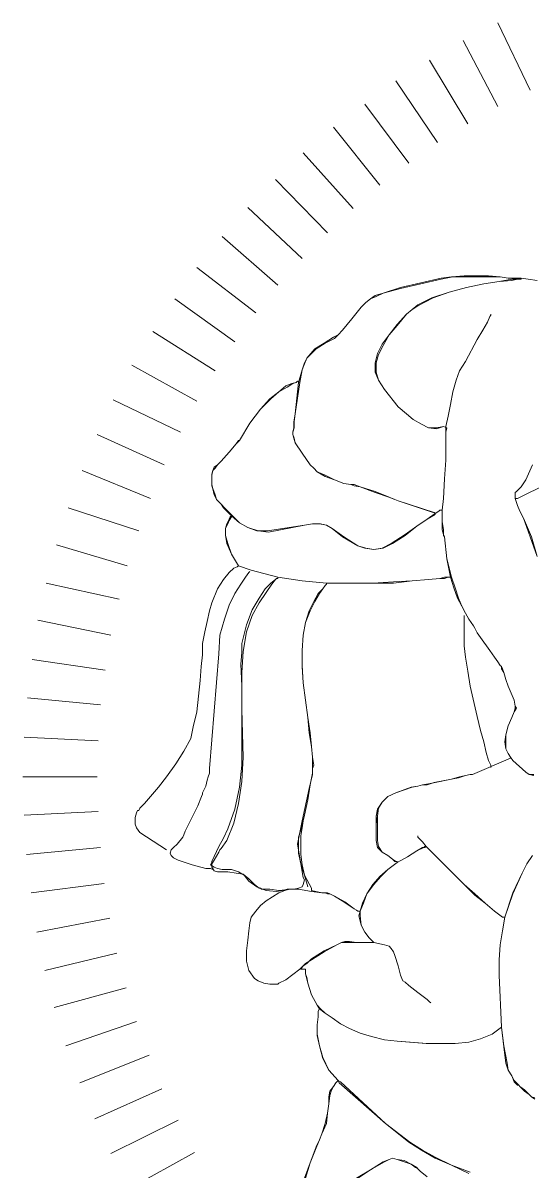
# Model space of a CAD drawing. Header units: centimetres. Extents: x -2268 to 4168, y -1681 to 1458.
# Drawn here: x 2383.73 to 2388.36, y -507.12 to -496.7 of the extents above; entities that cross this region are included whole.
import ezdxf

# ---------------------------------------------------------------- set-up
doc = ezdxf.new("R2010")
doc.units = ezdxf.units.CM
doc.layers.add('PDF24_Geometry', color=7, linetype='Continuous')

msp = doc.modelspace()

# ---------------------------------------------------------------- linework, layer by layer
at = {"layer": 'PDF24_Geometry', "lineweight": 9}
for points in [[(2388.0487, -496.6963), (2388.3436, -497.3071)], [(2387.7328, -496.8542), (2388.0487, -497.4545)], [(2387.4274, -497.0333), (2387.7749, -497.6125)], [(2387.1219, -497.2229), (2387.5011, -497.781)], [(2386.8376, -497.4335), (2387.2378, -497.9706)], [(2386.5532, -497.6441), (2386.9745, -498.1707)], [(2386.2794, -497.8758), (2386.7323, -498.3813)], [(2386.0267, -498.118), (2386.5006, -498.6025)], [(2385.7739, -498.3708), (2386.2689, -498.8342)], [(2385.5422, -498.6341), (2386.0477, -499.0764)], [(2385.3105, -498.9184), (2385.8476, -499.3292)], [(2387.459, -501.1406), (2387.143, -501.0353), (2387.1114, -501.0247), (2387.0588, -501.0037), (2386.9324, -500.951), (2386.7955, -500.9089), (2386.7428, -500.8878), (2386.7112, -500.8878), (2386.648, -500.8773), (2386.5638, -500.8457), (2386.4795, -500.8036), (2386.4058, -500.772), (2386.3742, -500.7404), (2386.3426, -500.7088), (2386.2689, -500.6035), (2386.2057, -500.5087), (2386.1952, -500.4666), (2386.1846, -500.435), (2386.1846, -500.4139), (2386.1952, -500.3718), (2386.1952, -500.3086), (2386.2057, -500.2454), (2386.2373, -499.961), (2386.2689, -499.8452), (2386.29, -499.782), (2386.311, -499.7399), (2386.3847, -499.6556), (2386.469, -499.603), (2386.5532, -499.5503), (2386.5954, -499.5293), (2386.6375, -499.4871), (2386.7218, -499.3818), (2386.806, -499.2765), (2386.8481, -499.2344), (2386.8903, -499.2028), (2386.9324, -499.1712), (2387.0061, -499.1501), (2387.1641, -499.0975), (2387.5327, -499.0132), (2387.6275, -499.0027), (2387.7433, -498.9921), (2387.9645, -498.9921), (2388.0698, -499.0027), (2388.1435, -499.0132), (2388.1962, -499.0132), (2388.2172, -499.0132), (2388.2278, -499.0132), (2388.2594, -499.0132), (2388.3225, -499.0237), (2388.4068, -499.0343)], [(2387.5537, -500.3612), (2387.4906, -500.3718), (2387.4168, -500.3718), (2387.3536, -500.3402), (2387.2799, -500.2981), (2387.2167, -500.2454), (2387.143, -500.1822), (2387.0166, -500.0242), (2386.964, -499.94), (2386.9324, -499.8663), (2386.9324, -499.782), (2386.9534, -499.6978), (2386.9956, -499.6135), (2387.0588, -499.5293), (2387.1325, -499.4345), (2387.2167, -499.3397), (2387.2694, -499.2976), (2387.322, -499.2554), (2387.4484, -499.1922), (2387.6064, -499.1396), (2387.7644, -499.0975), (2387.9223, -499.0659), (2388.0593, -499.0448), (2388.1751, -499.0237), (2388.2172, -499.0237), (2388.2594, -499.0237)], [(2388.3752, -503.5207), (2388.3331, -503.5207), (2388.3015, -503.4996), (2388.1856, -503.3943), (2388.1646, -503.3627), (2388.1435, -503.3311), (2388.1224, -503.289), (2388.1224, -503.2258), (2388.1224, -503.1626), (2388.1435, -503.0784), (2388.1751, -503.0047), (2388.1962, -502.952), (2388.2172, -502.9204), (2388.2067, -502.8993), (2388.1962, -502.8467), (2388.1435, -502.7203), (2388.1224, -502.6571), (2388.1014, -502.5939), (2388.0908, -502.5623), (2388.0803, -502.5413), (2388.0698, -502.5307), (2388.0487, -502.4991), (2388.0171, -502.457), (2387.975, -502.3938), (2387.8908, -502.278), (2387.8592, -502.2359), (2387.8381, -502.1937), (2387.8276, -502.1727), (2387.8065, -502.1411), (2387.7854, -502.1095), (2387.7538, -502.0568), (2387.7222, -501.9936), (2387.6907, -501.9199), (2387.6591, -501.8251), (2387.6275, -501.7303), (2387.5853, -501.5618), (2387.5643, -501.3617), (2387.5537, -501.3512), (2387.5537, -501.2985), (2387.5432, -501.2248), (2387.5432, -501.1195), (2387.5537, -501.0142), (2387.5643, -500.8352), (2387.5748, -500.6667), (2387.5748, -500.5929), (2387.5748, -500.5192), (2387.5748, -500.4771), (2387.5748, -500.4455), (2387.5748, -500.4139), (2387.5853, -500.3718), (2387.5537, -500.3612), (2387.4906, -500.3823), (2387.4168, -500.3718), (2387.3536, -500.3402), (2387.2799, -500.2981), (2387.2167, -500.2454), (2387.143, -500.1822), (2387.0166, -500.0242), (2386.964, -499.94), (2386.9429, -499.8663), (2386.9429, -499.782), (2386.964, -499.7083), (2387.0061, -499.624), (2387.0588, -499.5293), (2387.1325, -499.445), (2387.2167, -499.3397), (2387.2694, -499.2976), (2387.322, -499.266), (2387.459, -499.1922), (2387.6064, -499.1396), (2387.7644, -499.0975), (2387.9223, -499.0659), (2388.0593, -499.0448), (2388.1751, -499.0343), (2388.2278, -499.0237), (2388.2594, -499.0237), (2388.2594, -499.0132), (2388.3225, -499.0237), (2388.4068, -499.0343)], [(2385.1104, -499.2028), (2385.6581, -499.5924)], [(2387.9855, -499.3397), (2387.9855, -499.3502), (2387.975, -499.3607), (2387.9539, -499.4134), (2387.9118, -499.4871), (2387.8592, -499.5714), (2387.7538, -499.7715), (2387.7012, -499.8557), (2387.6696, -499.94), (2387.638, -500.0453), (2387.6169, -500.1611), (2387.5959, -500.2665), (2387.5748, -500.3612), (2387.5748, -500.4139), (2387.5748, -500.4455), (2387.5748, -500.4771), (2387.5748, -500.5192), (2387.5748, -500.5824), (2387.5748, -500.6667), (2387.5643, -500.8352), (2387.5537, -501.0142), (2387.5432, -501.1195), (2387.5432, -501.2248), (2387.5432, -501.2985), (2387.5537, -501.3407), (2387.5643, -501.3617), (2387.5853, -501.5618), (2387.6169, -501.7303), (2387.6485, -501.8251), (2387.6801, -501.9199), (2387.7222, -501.9936), (2387.7538, -502.0568), (2387.7854, -502.1095), (2387.8065, -502.1411), (2387.8276, -502.1727), (2387.8381, -502.1937), (2387.8592, -502.2359), (2387.8908, -502.278), (2387.975, -502.3938), (2388.0171, -502.457), (2388.0487, -502.4991), (2388.0698, -502.5307), (2388.0803, -502.5413), (2388.0803, -502.5623), (2388.1014, -502.5939), (2388.1224, -502.6571), (2388.1435, -502.7203), (2388.1962, -502.8467), (2388.2067, -502.8993), (2388.2067, -502.9204), (2388.1962, -502.952), (2388.1751, -503.0047), (2388.1435, -503.0784), (2388.1224, -503.1626), (2388.1119, -503.2258), (2388.1224, -503.289), (2388.1435, -503.3311), (2388.1646, -503.3627), (2388.1856, -503.3943), (2388.3015, -503.4996), (2388.3331, -503.5207), (2388.3752, -503.5312)], [(2384.9103, -499.4977), (2385.479, -499.8557)], [(2384.7207, -499.8031), (2385.3105, -500.1296)], [(2387.5221, -501.1195), (2387.5116, -501.13), (2387.48, -501.1511), (2387.4063, -501.2038), (2387.3115, -501.267), (2387.2062, -501.3407), (2387.0798, -501.4249), (2386.9956, -501.4671), (2386.9219, -501.4776), (2386.8376, -501.4671), (2386.7744, -501.446), (2386.6375, -501.3617), (2386.5427, -501.288), (2386.4901, -501.2564), (2386.4269, -501.2459), (2386.3637, -501.2459), (2386.29, -501.2564), (2385.953, -501.3091), (2385.8582, -501.3091), (2385.7739, -501.2775), (2385.7002, -501.2354), (2385.6265, -501.1722), (2385.5528, -501.0984), (2385.5317, -501.0669), (2385.5106, -501.0458), (2385.4896, -501.0247), (2385.4685, -500.9826), (2385.4474, -500.8878), (2385.4474, -500.793), (2385.458, -500.7614), (2385.4685, -500.7298), (2385.5001, -500.7088), (2385.5317, -500.6772), (2385.6054, -500.5929), (2385.6686, -500.5192), (2385.6897, -500.4876), (2385.7002, -500.4876), (2385.795, -500.3296), (2385.8898, -500.2033), (2385.974, -500.1085), (2386.0583, -500.0453), (2386.1215, -499.9926), (2386.1741, -499.9716), (2386.2162, -499.961), (2386.2268, -499.9505)], [(2384.5523, -500.119), (2385.1631, -500.4139)], [(2388.2278, -501.0142), (2388.5016, -500.8773), (2388.7227, -500.7614), (2388.7438, -500.7614), (2388.7754, -500.7404), (2388.8386, -500.7193), (2388.9123, -500.6983), (2389.0808, -500.6351), (2389.2283, -500.5719), (2389.2809, -500.5508), (2389.3125, -500.5297), (2389.3336, -500.5192), (2389.3441, -500.5087), (2389.3546, -500.456), (2389.3546, -500.3928), (2389.3546, -500.3402), (2389.3546, -500.3191)], [(2384.4048, -500.435), (2385.0156, -500.7088)], [(2384.2679, -500.7614), (2384.8893, -501.0142)], [(2388.5016, -500.8773), (2388.2278, -501.0142), (2388.2067, -501.0142), (2388.2067, -500.9826), (2388.2067, -500.9615), (2388.2172, -500.951), (2388.2594, -500.9089), (2388.3015, -500.8457), (2388.3647, -500.7088)], [(2388.3647, -500.7088), (2388.3015, -500.8457), (2388.2594, -500.9089), (2388.2172, -500.951), (2388.2067, -500.9615), (2388.2067, -500.9826), (2388.2067, -501.0142), (2388.2278, -501.0774), (2388.2488, -501.13), (2388.2804, -501.1932), (2388.3541, -501.3617), (2388.4068, -501.5408)], [(2388.3647, -500.7088), (2388.3015, -500.8457), (2388.2594, -500.9089), (2388.2172, -500.951), (2388.2067, -500.9615), (2388.2067, -500.9826), (2388.2067, -501.0142), (2388.2278, -501.0774), (2388.2488, -501.13), (2388.2804, -501.1932), (2388.3436, -501.3617), (2388.4068, -501.5408)], [(2384.1415, -501.0984), (2384.784, -501.3091)], [(2385.637, -501.1722), (2385.6265, -501.1722), (2385.6159, -501.1827), (2385.6054, -501.2038), (2385.5843, -501.2459), (2385.5738, -501.288), (2385.5738, -501.3512), (2385.5843, -501.4249), (2385.6265, -501.5197), (2385.6897, -501.625)], [(2384.0362, -501.4355), (2384.6786, -501.625)], [(2387.6169, -501.7303), (2387.6064, -501.7303), (2387.5958, -501.7303), (2387.5642, -501.7303), (2387.5221, -501.7409), (2387.4168, -501.7514), (2387.2694, -501.7619), (2387.1009, -501.7725), (2386.9113, -501.783), (2386.7112, -501.783), (2386.49, -501.783), (2386.2689, -501.7619), (2386.0477, -501.7303), (2385.8055, -501.6672), (2385.6896, -501.625), (2385.6791, -501.6356), (2385.6475, -501.6461), (2385.6054, -501.6882), (2385.5527, -501.7514), (2385.5001, -501.8357), (2385.4474, -501.962), (2385.4263, -502.0358), (2385.4053, -502.1305), (2385.3842, -502.2253), (2385.3632, -502.3306), (2385.3632, -502.3412), (2385.3632, -502.3622), (2385.3632, -502.3938), (2385.3632, -502.436), (2385.3526, -502.5413), (2385.3421, -502.6676), (2385.3105, -502.952), (2385.2789, -503.0889), (2385.2578, -503.1942), (2385.1946, -503.3101), (2385.1209, -503.4259), (2385.0367, -503.5418), (2384.963, -503.6365), (2384.8892, -503.7208), (2384.8366, -503.784), (2384.7945, -503.8261), (2384.7839, -503.8472), (2384.7734, -503.8472), (2384.7629, -503.8682), (2384.7523, -503.9104), (2384.7523, -503.9736), (2384.7629, -504.0051), (2384.7945, -504.0473), (2385.0367, -504.2052)], [(2385.458, -504.3843), (2385.4369, -504.3737), (2385.3948, -504.3737), (2385.2684, -504.3422), (2385.142, -504.3), (2385.0999, -504.279), (2385.0788, -504.2579), (2385.0683, -504.2368), (2385.0788, -504.2052), (2385.0999, -504.1842), (2385.1315, -504.1526), (2385.1842, -504.0894), (2385.1947, -504.0683), (2385.2052, -504.0367), (2385.2263, -503.9946), (2385.3211, -503.805), (2385.3527, -503.7208), (2385.3632, -503.6997), (2385.3632, -503.6892), (2385.3948, -503.626), (2385.4053, -503.5734), (2385.4158, -503.5418), (2385.4264, -503.5102), (2385.4264, -503.4786), (2385.4264, -503.468), (2385.5106, -502.4254), (2385.5212, -502.2569), (2385.5633, -502.1095), (2385.6054, -501.9831), (2385.6581, -501.8778), (2385.7107, -501.7935), (2385.7529, -501.7303), (2385.7844, -501.6882), (2385.795, -501.6777)], [(2383.9414, -501.783), (2384.6049, -501.9304)], [(2386.0372, -501.7409), (2386.0266, -501.7514), (2385.9845, -501.783), (2385.9319, -501.8357), (2385.8792, -501.9199), (2385.816, -502.0252), (2385.7633, -502.1621), (2385.7212, -502.3306), (2385.7212, -502.4149), (2385.7107, -502.5202), (2385.7212, -502.7203), (2385.7212, -502.9309), (2385.7318, -503.3627), (2385.7212, -503.5839), (2385.6896, -503.784), (2385.6475, -503.963), (2385.5843, -504.121), (2385.5317, -504.1947), (2385.5211, -504.2052), (2385.5106, -504.2263), (2385.4685, -504.3), (2385.4474, -504.3316), (2385.4474, -504.3632), (2385.4685, -504.3948), (2385.5001, -504.4053), (2385.5948, -504.4053), (2385.6686, -504.4159), (2385.7318, -504.4264), (2385.7844, -504.4685), (2385.8371, -504.5212), (2385.8792, -504.5528), (2385.8897, -504.5528), (2385.9003, -504.5633), (2385.974, -504.5633), (2386.0582, -504.5738), (2386.1741, -504.5633)], [(2386.4901, -501.7935), (2386.4795, -501.8041), (2386.4585, -501.8357), (2386.4163, -501.8778), (2386.3742, -501.9515), (2386.3321, -502.0358), (2386.3005, -502.1411), (2386.2794, -502.2569), (2386.2689, -502.3938), (2386.2689, -502.5307), (2386.2794, -502.6887), (2386.3216, -503.0047), (2386.3321, -503.1416), (2386.3531, -503.2679), (2386.3637, -503.3627), (2386.3637, -503.4364), (2386.3637, -503.468), (2386.3637, -503.5102), (2386.3426, -503.6155), (2386.3216, -503.7524), (2386.29, -503.8893), (2386.2794, -503.942), (2386.2689, -504.0051), (2386.2584, -504.0789), (2386.2584, -504.1526), (2386.2584, -504.2474), (2386.2689, -504.3422), (2386.29, -504.4369), (2386.3216, -504.5423)], [(2383.8677, -502.12), (2384.5312, -502.2569)], [(2387.7433, -502.0779), (2387.7433, -502.0884), (2387.7433, -502.12), (2387.7433, -502.1832), (2387.7433, -502.2569), (2387.7433, -502.3517), (2387.7538, -502.457), (2387.7749, -502.5834), (2387.796, -502.7203), (2387.8592, -502.9941), (2387.8908, -503.1205), (2387.9223, -503.2258), (2387.9434, -503.3206), (2387.9645, -503.3943), (2387.9855, -503.4364), (2387.9855, -503.4575)], [(2383.8151, -502.4781), (2384.4785, -502.5729)], [(2383.7729, -502.8256), (2384.4364, -502.8888)], [(2383.7413, -503.1837), (2384.4154, -503.2153)], [(2388.3647, -504.2579), (2388.312, -504.3316), (2388.2699, -504.4159), (2388.1856, -504.5949), (2388.1119, -504.8161), (2388.0908, -504.8161), (2388.0171, -504.7634), (2387.9329, -504.6897), (2387.8381, -504.6054), (2387.7433, -504.5212), (2387.5537, -504.3316), (2387.4695, -504.2474), (2387.3958, -504.1737), (2387.3852, -504.1737), (2387.3747, -504.1842), (2387.3115, -504.2158), (2387.2273, -504.2684), (2387.1325, -504.3211), (2387.1325, -504.3106), (2387.1219, -504.3106), (2387.0904, -504.2895), (2387.0482, -504.2579), (2386.9956, -504.2263), (2386.964, -504.1737), (2386.9534, -504.121), (2386.9534, -504.0262), (2386.9534, -503.9736), (2386.9429, -503.8998), (2386.964, -503.8261), (2386.9956, -503.7735), (2387.0482, -503.7208), (2387.1219, -503.6892), (2387.2694, -503.6365), (2387.322, -503.626), (2387.3642, -503.6155), (2387.4168, -503.6049), (2387.48, -503.5944), (2387.6275, -503.5628), (2387.7012, -503.5418), (2387.7538, -503.5312), (2387.796, -503.5207), (2387.817, -503.5207), (2388.1646, -503.3733), (2388.1646, -503.3627), (2388.1856, -503.3943), (2388.3015, -503.4996), (2388.3331, -503.5207), (2388.3752, -503.5207)], [(2388.1646, -503.3733), (2387.817, -503.5207), (2387.796, -503.5207), (2387.7538, -503.5312), (2387.6907, -503.5523), (2387.6275, -503.5628), (2387.4695, -503.5944), (2387.4063, -503.6155), (2387.3642, -503.6155), (2387.322, -503.626), (2387.2589, -503.6365), (2387.1219, -503.6892), (2387.0482, -503.7208), (2386.9956, -503.7735), (2386.9534, -503.8366), (2386.9429, -503.8998), (2386.9429, -503.9736), (2386.9429, -504.0262), (2386.9429, -504.121), (2386.9534, -504.1842), (2386.9956, -504.2263), (2387.0482, -504.2579), (2387.0904, -504.2895), (2387.1114, -504.3106), (2387.1219, -504.3106)], [(2383.7308, -503.5418), (2384.4048, -503.5418)], [(2383.7413, -503.8893), (2384.4154, -503.8577)], [(2387.322, -504.0789), (2387.322, -504.0894), (2387.3431, -504.1105), (2387.3642, -504.1315), (2387.3958, -504.1737), (2387.4695, -504.2474), (2387.5537, -504.3316), (2387.7433, -504.5212), (2387.8381, -504.616), (2387.9329, -504.6897), (2388.0171, -504.7634), (2388.0908, -504.8161)], [(2383.7624, -504.2474), (2384.4364, -504.1842)], [(2387.3957, -504.1737), (2387.3852, -504.1842), (2387.3641, -504.1842), (2387.3115, -504.2158), (2387.2272, -504.2684), (2387.1324, -504.3211), (2387.0482, -504.3843), (2386.9745, -504.4475), (2386.9113, -504.5212), (2386.8586, -504.6054), (2386.8165, -504.6897), (2386.7954, -504.7634), (2386.7849, -504.8055), (2386.806, -504.8898), (2386.8376, -504.953), (2386.8797, -505.0056), (2386.9218, -505.0478)], [(2388.3857, -506.459), (2388.3541, -506.4485), (2388.333, -506.4274), (2388.2909, -506.3853), (2388.2488, -506.3537), (2388.2383, -506.3431), (2388.1961, -506.301), (2388.1751, -506.2589), (2388.1435, -506.2062), (2388.1329, -506.143), (2388.1013, -505.9851), (2388.0803, -505.8166), (2388.0592, -505.3426), (2388.0592, -505.2057), (2388.0698, -505.0688), (2388.0908, -504.9425), (2388.1119, -504.8161), (2388.1856, -504.5949), (2388.2698, -504.4159), (2388.312, -504.3316), (2388.3646, -504.2579)], [(2388.3647, -504.2579), (2388.312, -504.3316), (2388.2699, -504.4159), (2388.1856, -504.6054), (2388.1119, -504.8161), (2388.0908, -504.9425), (2388.0698, -505.0688), (2388.0593, -505.2057), (2388.0593, -505.3426), (2388.0803, -505.8166), (2388.1014, -505.9956), (2388.1224, -506.143), (2388.1435, -506.2062), (2388.1751, -506.2589), (2388.1962, -506.3115), (2388.2278, -506.3431), (2388.2383, -506.3431), (2388.2488, -506.3537), (2388.2909, -506.3958), (2388.3331, -506.4274), (2388.3541, -506.4485), (2388.3857, -506.4695)], [(2383.8045, -504.5949), (2384.468, -504.5107)], [(2386.7744, -504.7634), (2386.7639, -504.7529), (2386.7428, -504.7424), (2386.648, -504.6792), (2386.5638, -504.6265), (2386.5217, -504.6054), (2386.5006, -504.6054), (2386.4795, -504.5949), (2386.4479, -504.5949), (2386.3531, -504.5844), (2386.2373, -504.5633), (2386.1846, -504.5633), (2386.1531, -504.5633), (2386.1109, -504.5738), (2386.0583, -504.5949), (2385.9424, -504.6686), (2385.8898, -504.7108), (2385.8476, -504.7634), (2385.8055, -504.8161), (2385.795, -504.8687), (2385.7844, -504.9425), (2385.7739, -505.0267), (2385.7634, -505.1215), (2385.7634, -505.2163), (2385.7844, -505.3005), (2385.8371, -505.3742), (2385.8687, -505.3953), (2385.9214, -505.4164), (2385.974, -505.4269), (2386.0372, -505.4269), (2386.0477, -505.4269), (2386.0583, -505.4164), (2386.1215, -505.3848), (2386.2478, -505.29), (2386.2794, -505.2584), (2386.3005, -505.2373), (2386.3531, -505.2057), (2386.469, -505.132), (2386.5848, -505.0688), (2386.627, -505.0478), (2386.6586, -505.0478), (2386.7007, -505.0478), (2386.7639, -505.0478), (2386.9219, -505.0478), (2387.0166, -505.0688), (2387.0588, -505.0794), (2387.0798, -505.1004), (2387.1009, -505.132), (2387.1114, -505.1636), (2387.143, -505.2584), (2387.1641, -505.3426), (2387.1746, -505.3742), (2387.1851, -505.3953), (2387.2062, -505.4058), (2387.2378, -505.4374), (2387.322, -505.5006), (2387.4063, -505.5638), (2387.4274, -505.5849), (2387.4379, -505.5954)], [(2383.8572, -504.953), (2384.5207, -504.8266)], [(2383.9309, -505.3005), (2384.5838, -505.1426)], [(2386.3005, -505.29), (2386.3005, -505.3005), (2386.3005, -505.3321), (2386.311, -505.3637), (2386.3215, -505.4164), (2386.3531, -505.5217), (2386.4058, -505.6165), (2386.4268, -505.6481), (2386.4795, -505.6902), (2386.5427, -505.7323), (2386.6164, -505.785), (2386.7007, -505.8271), (2386.7954, -505.8692), (2386.9008, -505.9008), (2387.0166, -505.9324), (2387.1324, -505.9429), (2387.3957, -505.964), (2387.659, -505.964), (2387.7854, -505.9535), (2387.8907, -505.9219), (2387.996, -505.8798), (2388.0803, -505.8166)], [(2384.0152, -505.6375), (2384.6681, -505.4585)], [(2387.7959, -507.133), (2387.6274, -507.0698), (2387.48, -506.9961), (2387.3641, -506.9329), (2387.2483, -506.8592), (2387.0271, -506.6907), (2386.6164, -506.3115), (2386.5953, -506.301), (2386.5111, -506.2062), (2386.4584, -506.0904), (2386.4268, -505.9851), (2386.4058, -505.8798), (2386.4058, -505.7955), (2386.4163, -505.7218), (2386.4163, -505.6691), (2386.4268, -505.6481), (2386.4374, -505.6481), (2386.4795, -505.6902), (2386.5427, -505.7323), (2386.6164, -505.785), (2386.7007, -505.8271), (2386.7954, -505.8692), (2386.9008, -505.9008), (2387.0166, -505.9324), (2387.1324, -505.9429), (2387.4063, -505.964), (2387.659, -505.964), (2387.7854, -505.9535), (2387.8907, -505.9219), (2387.996, -505.8798), (2388.0803, -505.8166), (2388.1013, -505.9851), (2388.1329, -506.143), (2388.1435, -506.2062), (2388.1751, -506.2589), (2388.1961, -506.301), (2388.2383, -506.3431), (2388.2488, -506.3537), (2388.2909, -506.3853), (2388.333, -506.4274), (2388.3541, -506.4485), (2388.3857, -506.459)], [(2386.4269, -505.6481), (2386.4163, -505.6691), (2386.4163, -505.7218), (2386.4058, -505.7955), (2386.4058, -505.8903), (2386.4269, -505.9851), (2386.4585, -506.1009), (2386.5111, -506.2062), (2386.5954, -506.301), (2386.6059, -506.3221), (2387.0272, -506.6907), (2387.2378, -506.8592), (2387.3536, -506.9329), (2387.48, -507.0066), (2387.6275, -507.0698), (2387.7854, -507.1435)], [(2384.1205, -505.9851), (2384.7629, -505.7639)], [(2384.2468, -506.3221), (2384.8787, -506.0693)], [(2384.3838, -506.6486), (2384.9946, -506.3747)], [(2386.5848, -506.3115), (2386.5743, -506.3221), (2386.5532, -506.3537), (2386.5217, -506.3958), (2386.5111, -506.4485), (2386.5111, -506.5116), (2386.5006, -506.5959), (2386.4795, -506.6907), (2386.4479, -506.7855), (2386.4269, -506.8381), (2386.3953, -506.9118), (2386.3426, -507.0488), (2386.29, -507.1857)], [(2386.3005, -507.1857), (2386.3426, -507.0488), (2386.3953, -506.9013), (2386.4269, -506.8381), (2386.4479, -506.7855), (2386.4901, -506.6907), (2386.5006, -506.5959), (2386.5111, -506.5116), (2386.5217, -506.4379), (2386.5322, -506.3958), (2386.5532, -506.3537), (2386.5743, -506.3221), (2386.5848, -506.3115), (2386.5954, -506.301), (2386.6164, -506.3115), (2387.0272, -506.6907), (2387.2483, -506.8592), (2387.3642, -506.9329), (2387.48, -506.9961), (2387.6275, -507.0698), (2387.796, -507.133)], [(2384.5312, -506.9645), (2385.142, -506.6591)], [(2384.6997, -507.2804), (2385.2895, -506.954)], [(2387.4063, -507.1751), (2387.3431, -507.1225), (2387.322, -507.1014), (2387.3115, -507.0909), (2387.2589, -507.0593), (2387.1957, -507.0277), (2387.1325, -507.0172), (2387.0904, -507.0066), (2387.0588, -507.0172), (2387.0166, -507.0382), (2386.8903, -507.1119), (2386.7639, -507.1857)], [(2386.7639, -507.1962), (2386.8903, -507.1119), (2387.0061, -507.0382), (2387.0588, -507.0172), (2387.0904, -507.0066), (2387.1325, -507.0172), (2387.1957, -507.0382), (2387.2589, -507.0593), (2387.301, -507.0909), (2387.322, -507.1014), (2387.3431, -507.1225), (2387.4063, -507.1751)]]:
    msp.add_lwpolyline(points, dxfattribs=at)
for points in [[(2386.1846, -500.435), (2386.1846, -500.4139), (2386.1952, -500.3718), (2386.1952, -500.3191), (2386.2057, -500.2454), (2386.2478, -499.961), (2386.2689, -499.8452), (2386.29, -499.7925), (2386.311, -499.7399), (2386.3953, -499.6556), (2386.4795, -499.603), (2386.5638, -499.5608), (2386.5954, -499.5293), (2386.6375, -499.4871), (2386.7218, -499.3818), (2386.806, -499.2765), (2386.8481, -499.2344), (2386.8903, -499.2028), (2386.9429, -499.1817), (2387.0061, -499.1501), (2387.1641, -499.108), (2387.5327, -499.0237), (2387.638, -499.0027), (2387.7433, -499.0027), (2387.9645, -499.0027), (2388.0698, -499.0027), (2388.1435, -499.0132), (2388.1962, -499.0132), (2388.2172, -499.0132), (2388.2278, -499.0132), (2388.2594, -499.0132), (2388.2594, -499.0237), (2388.2278, -499.0237), (2388.1751, -499.0343), (2388.0593, -499.0448), (2387.9223, -499.0659), (2387.7644, -499.0975), (2387.6064, -499.1396), (2387.459, -499.1922), (2387.322, -499.266), (2387.2694, -499.2976), (2387.2167, -499.3397), (2387.1325, -499.445), (2387.0588, -499.5293), (2387.0061, -499.624), (2386.964, -499.7083), (2386.9429, -499.782), (2386.9429, -499.8663), (2386.964, -499.94), (2387.0166, -500.0242), (2387.143, -500.1822), (2387.2167, -500.2454), (2387.2799, -500.2981), (2387.3536, -500.3402), (2387.4168, -500.3718), (2387.4906, -500.3823), (2387.5537, -500.3612), (2387.5853, -500.3718), (2387.5748, -500.4139), (2387.5748, -500.4455), (2387.5748, -500.4771), (2387.5748, -500.5192), (2387.5748, -500.5929), (2387.5748, -500.6667), (2387.5643, -500.8352), (2387.5537, -501.0142), (2387.5432, -501.1195), (2387.5221, -501.1195), (2387.5116, -501.13), (2387.48, -501.1511), (2387.4695, -501.1406), (2387.143, -501.0353), (2387.1114, -501.0247), (2387.0588, -501.0037), (2386.9324, -500.9615), (2386.7955, -500.9089), (2386.7428, -500.8984), (2386.7112, -500.8878), (2386.648, -500.8773), (2386.5638, -500.8457), (2386.4795, -500.8141), (2386.4058, -500.772), (2386.3742, -500.7404), (2386.3426, -500.7088), (2386.2689, -500.6035), (2386.2057, -500.5087), (2386.1952, -500.4666)], [(2385.5106, -501.0458), (2385.4895, -501.0247), (2385.479, -500.9826), (2385.4474, -500.8984), (2385.4474, -500.8036), (2385.4579, -500.7614), (2385.479, -500.7404), (2385.5001, -500.7088), (2385.5317, -500.6772), (2385.6054, -500.5929), (2385.6686, -500.5192), (2385.6896, -500.4982), (2385.7002, -500.4876), (2385.7949, -500.3296), (2385.8897, -500.2033), (2385.9845, -500.1085), (2386.0582, -500.0453), (2386.132, -500.0032), (2386.1846, -499.9716), (2386.2162, -499.961), (2386.2267, -499.9505), (2386.2478, -499.961), (2386.2057, -500.2454), (2386.1951, -500.3191), (2386.1951, -500.3718), (2386.1846, -500.4139), (2386.1846, -500.435), (2386.1951, -500.4666), (2386.2057, -500.5087), (2386.2689, -500.6035), (2386.3426, -500.7088), (2386.3742, -500.7404), (2386.4058, -500.772), (2386.4795, -500.8141), (2386.5637, -500.8457), (2386.648, -500.8773), (2386.7112, -500.8878), (2386.7428, -500.8984), (2386.7954, -500.9089), (2386.9323, -500.9615), (2387.0587, -501.0037), (2387.1114, -501.0247), (2387.143, -501.0353), (2387.4695, -501.1406), (2387.48, -501.1616), (2387.4063, -501.2038), (2387.3115, -501.267), (2387.2062, -501.3512), (2387.0903, -501.4249), (2387.0061, -501.4671), (2386.9218, -501.4776), (2386.8481, -501.4671), (2386.7744, -501.446), (2386.648, -501.3617), (2386.5427, -501.288), (2386.49, -501.2564), (2386.4374, -501.2459), (2386.3636, -501.2459), (2386.2899, -501.2564), (2385.9634, -501.3196), (2385.8687, -501.3091), (2385.7739, -501.2775), (2385.7002, -501.2354), (2385.637, -501.1722), (2385.5633, -501.0984), (2385.5317, -501.0669)], [(2385.6896, -501.625), (2385.6264, -501.5197), (2385.5948, -501.4249), (2385.5738, -501.3512), (2385.5738, -501.288), (2385.5948, -501.2459), (2385.6054, -501.2143), (2385.6264, -501.1827), (2385.637, -501.1722), (2385.7002, -501.2354), (2385.7739, -501.2775), (2385.8687, -501.3091), (2385.9634, -501.3196), (2386.2899, -501.2564), (2386.3636, -501.2459), (2386.4374, -501.2459), (2386.49, -501.2564), (2386.5427, -501.288), (2386.648, -501.3617), (2386.7744, -501.446), (2386.8481, -501.4671), (2386.9218, -501.4776), (2387.0061, -501.4671), (2387.0903, -501.4249), (2387.2062, -501.3512), (2387.3115, -501.267), (2387.4063, -501.2038), (2387.48, -501.1511), (2387.5116, -501.13), (2387.5221, -501.1195), (2387.5432, -501.1195), (2387.5432, -501.2248), (2387.5537, -501.2985), (2387.5537, -501.3512), (2387.5642, -501.3617), (2387.5853, -501.5618), (2387.6274, -501.7303), (2387.6169, -501.7303), (2387.5958, -501.7303), (2387.5642, -501.7409), (2387.5221, -501.7409), (2387.4168, -501.7514), (2387.2694, -501.7619), (2387.1009, -501.783), (2386.9113, -501.783), (2386.7112, -501.783), (2386.49, -501.783), (2386.2689, -501.7619), (2386.0477, -501.7303), (2385.8055, -501.6672)], [(2385.5422, -504.3843), (2385.5001, -504.3737), (2385.4685, -504.3632), (2385.4369, -504.3422), (2385.4474, -504.3211), (2385.4474, -504.3106), (2385.5106, -504.1737), (2385.5528, -504.0999), (2385.5949, -504.0157), (2385.6581, -503.8366), (2385.7002, -503.6365), (2385.7213, -503.4364), (2385.7213, -503.0047), (2385.7213, -502.794), (2385.7213, -502.5939), (2385.7318, -502.4044), (2385.7634, -502.2253), (2385.816, -502.0779), (2385.8792, -501.962), (2385.9424, -501.8672), (2385.9951, -501.7935), (2386.0267, -501.7514), (2386.0372, -501.7409), (2386.0477, -501.7409), (2386.0477, -501.7303), (2386.2689, -501.7619), (2386.4901, -501.783), (2386.4901, -501.7935), (2386.4795, -501.8041), (2386.4585, -501.8357), (2386.4269, -501.8778), (2386.3847, -501.9515), (2386.3426, -502.0358), (2386.3005, -502.1411), (2386.2794, -502.2569), (2386.2689, -502.3938), (2386.2689, -502.5413), (2386.2794, -502.6887), (2386.3216, -503.0047), (2386.3426, -503.1416), (2386.3531, -503.2679), (2386.3637, -503.3627), (2386.3742, -503.4364), (2386.3637, -503.468), (2386.3637, -503.5207), (2386.3321, -503.6471), (2386.2689, -503.942), (2386.2268, -504.1526), (2386.2794, -504.458), (2386.29, -504.4791), (2386.2794, -504.5212), (2386.2689, -504.5423), (2386.2373, -504.5528), (2386.1952, -504.5633), (2386.132, -504.5633), (2386.0899, -504.5738), (2386.0372, -504.5844), (2385.9424, -504.5738), (2385.8582, -504.5423), (2385.7844, -504.4896), (2385.7423, -504.4369), (2385.6897, -504.4053), (2385.6265, -504.3843)], [(2386.2373, -504.1737), (2386.2373, -504.1421), (2386.2373, -504.0894), (2386.2584, -504.0262), (2386.2689, -503.942), (2386.3321, -503.6471), (2386.3637, -503.5207), (2386.3637, -503.468), (2386.3742, -503.4364), (2386.3637, -503.3627), (2386.3531, -503.2679), (2386.3426, -503.1416), (2386.3216, -503.0047), (2386.2794, -502.6887), (2386.2689, -502.5413), (2386.2689, -502.3938), (2386.2794, -502.2569), (2386.3005, -502.1411), (2386.3426, -502.0358), (2386.3847, -501.9515), (2386.4269, -501.8778), (2386.4585, -501.8357), (2386.4795, -501.8041), (2386.4901, -501.7935), (2386.4901, -501.783), (2386.7112, -501.783), (2386.9113, -501.783), (2387.1009, -501.783), (2387.2694, -501.7619), (2387.4168, -501.7514), (2387.5221, -501.7409), (2387.5643, -501.7409), (2387.5959, -501.7303), (2387.6064, -501.7303), (2387.6169, -501.7303), (2387.6275, -501.7303), (2387.6591, -501.8251), (2387.6907, -501.9199), (2387.7222, -501.9936), (2387.7538, -502.0568), (2387.7854, -502.1095), (2387.8065, -502.1411), (2387.8276, -502.1727), (2387.8381, -502.1937), (2387.8592, -502.2359), (2387.8908, -502.278), (2387.975, -502.3938), (2388.0171, -502.457), (2388.0487, -502.4991), (2388.0698, -502.5307), (2388.0803, -502.5413), (2388.0908, -502.5623), (2388.1014, -502.5939), (2388.1224, -502.6571), (2388.1435, -502.7203), (2388.1962, -502.8467), (2388.2067, -502.8993), (2388.2172, -502.9204), (2388.1962, -502.952), (2388.1751, -503.0047), (2388.1435, -503.0784), (2388.1224, -503.1626), (2388.1224, -503.2258), (2388.1224, -503.289), (2388.1435, -503.3311), (2388.1646, -503.3627), (2388.1646, -503.3733), (2387.817, -503.5207), (2387.796, -503.5207), (2387.7538, -503.5312), (2387.7012, -503.5418), (2387.6275, -503.5628), (2387.48, -503.5944), (2387.4168, -503.6049), (2387.3642, -503.6155), (2387.322, -503.626), (2387.2694, -503.6365), (2387.1219, -503.6892), (2387.0482, -503.7208), (2386.9956, -503.7735), (2386.964, -503.8261), (2386.9534, -503.8998), (2386.9534, -503.9736), (2386.9534, -504.0262), (2386.9534, -504.121), (2386.964, -504.1737), (2386.9956, -504.2263), (2387.0482, -504.2579), (2387.0904, -504.2895), (2387.1219, -504.3106), (2387.1325, -504.3106), (2387.1325, -504.3211), (2387.0482, -504.3843), (2386.985, -504.4475), (2386.9219, -504.5212), (2386.8587, -504.6054), (2386.8271, -504.6897), (2386.7955, -504.7634), (2386.7744, -504.7634), (2386.7639, -504.7529), (2386.7428, -504.7424), (2386.6586, -504.6792), (2386.5638, -504.6265), (2386.5217, -504.6054), (2386.5006, -504.5949), (2386.4795, -504.5949), (2386.4479, -504.5949), (2386.3531, -504.5738), (2386.3531, -504.5528), (2386.29, -504.4369), (2386.2584, -504.3316), (2386.2373, -504.2368), (2386.2373, -504.1947)], [(2386.4058, -505.6165), (2386.3531, -505.5217), (2386.3216, -505.4164), (2386.3005, -505.3321), (2386.3005, -505.3005), (2386.3005, -505.29), (2386.2584, -505.29), (2386.2794, -505.2584), (2386.311, -505.2373), (2386.3531, -505.1952), (2386.469, -505.1215), (2386.5848, -505.0688), (2386.627, -505.0478), (2386.6586, -505.0372), (2386.7007, -505.0372), (2386.7639, -505.0478), (2386.9219, -505.0478), (2386.8797, -505.0056), (2386.8376, -504.953), (2386.806, -504.8898), (2386.7955, -504.8055), (2386.7955, -504.7634), (2386.8271, -504.6897), (2386.8587, -504.6054), (2386.9219, -504.5212), (2386.985, -504.4475), (2387.0482, -504.3843), (2387.1325, -504.3211), (2387.2273, -504.2684), (2387.3115, -504.2158), (2387.3747, -504.1842), (2387.3852, -504.1737), (2387.3958, -504.1737), (2387.4695, -504.2474), (2387.5537, -504.3316), (2387.7433, -504.5212), (2387.8381, -504.6054), (2387.9329, -504.6897), (2388.0171, -504.7634), (2388.0908, -504.8161), (2388.1119, -504.8161), (2388.0908, -504.9425), (2388.0698, -505.0688), (2388.0593, -505.2057), (2388.0593, -505.3426), (2388.0803, -505.8166), (2387.9961, -505.8798), (2387.8908, -505.9219), (2387.7854, -505.9535), (2387.6591, -505.964), (2387.4063, -505.964), (2387.1325, -505.9429), (2387.0166, -505.9324), (2386.9008, -505.9008), (2386.7955, -505.8692), (2386.7007, -505.8271), (2386.6164, -505.785), (2386.5427, -505.7323), (2386.4795, -505.6902), (2386.4374, -505.6481)]]:
    msp.add_lwpolyline(points, close=True, dxfattribs=at)

doc.saveas('drawing.dxf')
